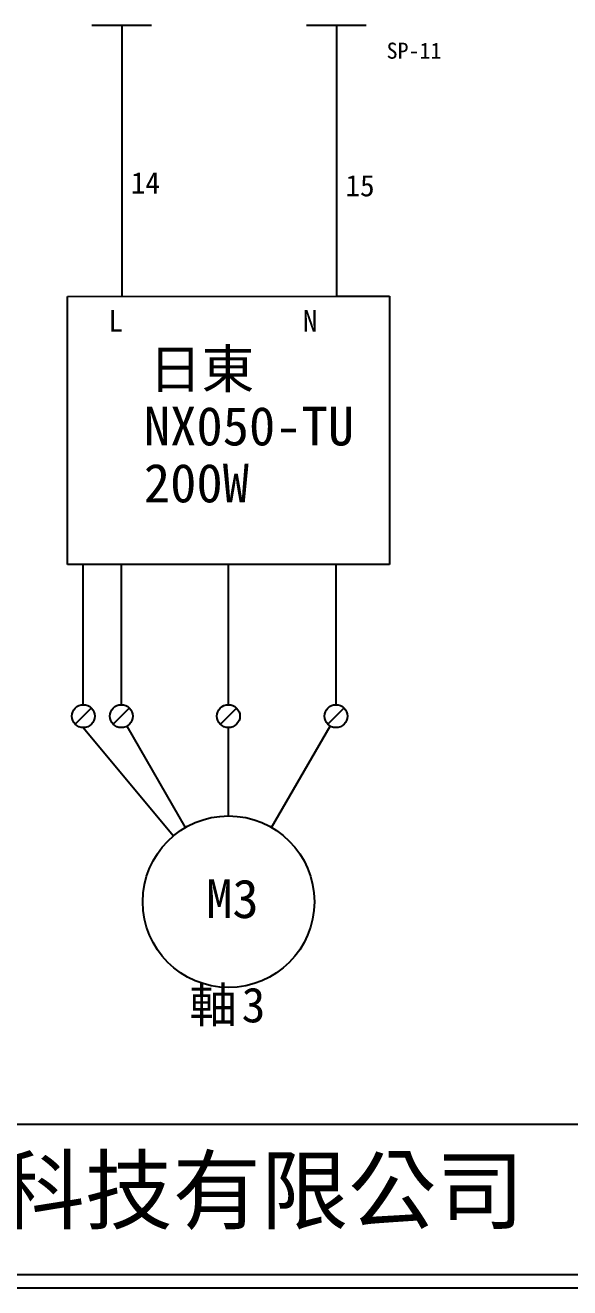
# Model space of a CAD drawing. Extents: x 10 to 297, y 3 to 207.
# Drawn here: x 92.2 to 142.9, y 3 to 120.7 of the extents above; entities that cross this region are included whole.
import ezdxf

# ---------------------------------------------------------------- set-up
doc = ezdxf.new("R2010")
doc.units = 0
doc.layers.get('0').update_dxf_attribs({"linetype": 'CONTINUOUS'})
doc.layers.add('圖框層', color=7, linetype='CONTINUOUS')
doc.layers.add('標尺寸層', color=3, linetype='CONTINUOUS')
doc.styles.add('STSL', font='kaiu.ttf')
doc.styles.add('標楷體', font='kaiu.ttf')

msp = doc.modelspace()

# ---------------------------------------------------------------- linework, layer by layer
for p, q in [((121.09, 70.43), (121.1, 57.36)), ((98.31, 57.05), (96.8, 55.53)), ((101.85, 57.05), (100.34, 55.53)), ((111.84, 57.04), (110.33, 55.53)), ((121.85, 57.05), (120.34, 55.53)), ((107.09, 45.92), (101.63, 55.36)), ((115.09, 45.92), (120.55, 55.37))]:
    msp.add_line(p, q)
for centre, radius in [((97.56, 56.29), 1.07), ((101.1, 56.29), 1.07), ((111.08, 56.29), 1.07), ((121.1, 56.29), 1.07), ((111.09, 38.99), 8)]:
    msp.add_circle(centre, radius)
at = {"layer": '圖框層', "color": 7}
for p, q in [((11.25, 18.25), (295.75, 18.25)), ((11.25, 4.25), (295.75, 4.25)), ((10, 3), (297, 3))]:
    msp.add_line(p, q, dxfattribs=at)
at = {"layer": '標尺寸層', "color": 7}
for p, q in [((98.35, 120.7), (103.92, 120.7)), ((101.14, 120.7), (101.14, 95.42)), ((118.35, 120.7), (123.92, 120.7)), ((121.14, 120.7), (121.14, 95.43)), ((96.09, 95.42), (121.08, 95.43)), ((96.09, 70.42), (96.09, 95.42)), ((121.08, 95.43), (126.08, 95.43)), ((126.08, 95.43), (126.08, 70.43)), ((101.09, 70.42), (96.09, 70.42)), ((97.56, 57.36), (97.56, 70.42)), ((126.08, 70.43), (101.09, 70.42)), ((101.09, 70.42), (101.1, 57.36)), ((111.08, 57.36), (111.08, 70.43)), ((97.56, 55.22), (105.96, 45.13)), ((111.09, 46.99), (111.08, 55.22))]:
    msp.add_line(p, q, dxfattribs=at)

# ---------------------------------------------------------------- texts
at = {"color": 0, "insert": (111.09, 30.99), "char_height": 3.25, "width": 24.1454, "attachment_point": 2, "style": '標楷體'}
msp.add_mtext('{\\T1.1;軸3}', dxfattribs=at)
at = {"layer": '圖框層', "color": 4, "style": 'STSL'}
for s, height, p in [('SP-11', 1.5, (125.82, 117.58)), ('14', 2, (101.98, 105)), ('15', 2, (121.98, 104.75)), ('L', 2, (99.89, 92.14)), ('N', 2, (118.01, 92.14)), ('日東', 3.6, (103.67, 86.86)), ('NX050-TU', 3.6, (103.2, 81.53)), ('200W', 3.6, (103.2, 76.22)), ('M3', 3.6, (109, 37.47)), ('泓陞自動化科技有限公司', 6, (48.6, 9.08))]:
    msp.add_text(s, height=height, dxfattribs=at).set_placement(p)

doc.saveas('drawing.dxf')
